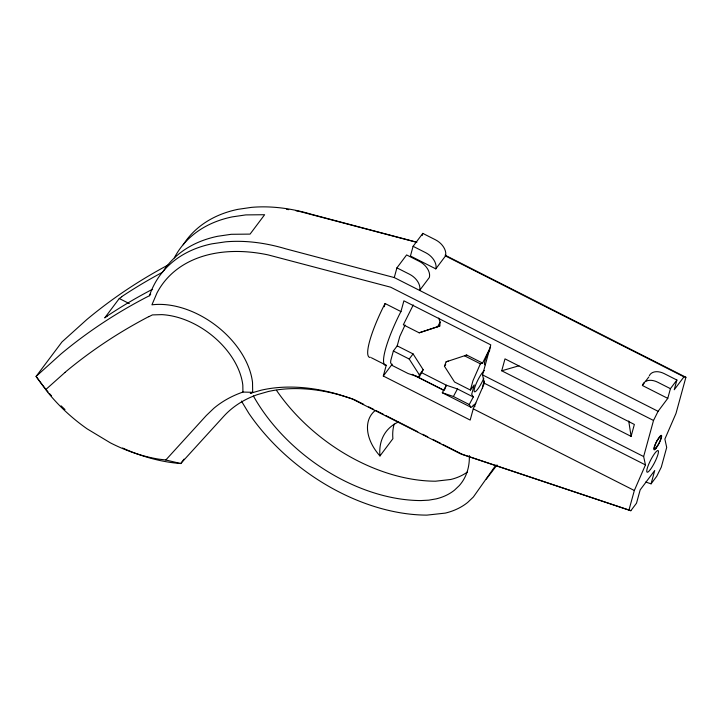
<?xml version="1.0" encoding="UTF-8"?>
<svg xmlns="http://www.w3.org/2000/svg" width="722" height="722" viewBox="0 0 722 722"><rect width="100%" height="100%" fill="white"/><g stroke="black" fill="none" stroke-linecap="round" stroke-linejoin="round"><path stroke-width="1.08" d="M397.208 345.874L393.364 350.991L390.801 360.368L390.602 362.778L392.208 365.467L408.056 373.509L419.139 377.245L419.338 374.835L423.182 369.709L413.065 353.906L397.208 345.874L399.771 336.497L405.078 324.99M413.264 304.946L403.336 324.783L419.184 332.815L439.806 326.019L440.113 322.111L438.714 318.059M384.212 306.751L385.097 303.529L400.954 311.57L399.663 314.007A54.312 10.325 -63.1 0 0 385.575 365.467L386.243 365.287L383.301 376.027L470.184 420.069L473.253 408.851L484.372 383.247L482.549 374.889L490.77 344.863L403.896 300.821L400.954 311.57M649.331 375.675A14.485 9.675 36.9 0 1 664.213 373.617L676.902 380.043L670.431 388.662L667.769 398.363L658.085 411.305L394.266 277.564L396.919 267.862L406.621 254.929L419.311 261.364A14.485 9.675 36.9 0 1 429.337 277.492L419.626 290.425A14.485 9.675 36.9 0 0 409.6 274.288L396.919 267.862M413.092 246.31L410.439 256.012L435.808 268.873L445.51 255.949A14.485 9.675 36.9 0 0 435.483 239.812L422.803 233.387L413.092 246.31L425.781 252.745A14.485 9.675 36.9 0 1 435.808 268.873M422.208 235.543L422.803 233.387M448.281 361.09L446.097 361.848L444.436 366.216L454.553 382.01L470.41 390.051L472.973 380.675L480.383 363.834L482.567 363.085L490.563 347.002M501.727 370.792L504.994 358.87L634.358 424.446L631.091 436.377L501.727 370.792L518.947 365.792M645.73 482.043L651.073 483.83L654.728 470.491L640.17 489.877L636.497 503.216L630.838 510.716L628.961 510.048L634.34 490.509L645.459 464.914L643.645 456.548L653.518 420.466L658.085 411.305M676.902 380.043L674.24 389.745L683.969 376.83L685.9 377.272L675.991 413.453L664.872 439.057L666.695 447.423L661.298 467.134L656.731 476.294L651.073 483.83M444.815 389.257L446.349 385.214L421.603 372.669M483.794 378.265L482.513 381.081A12.13 2.31 -63.1 0 1 474.137 390.376A12.13 2.31 -63.1 0 1 483.28 371.55L484.417 370.485M385.097 303.529L383.806 305.966A54.312 10.325 -63.1 0 0 369.718 357.426L370.395 357.255M437.622 326.768L440.113 322.111M419.139 377.245L423.182 369.709M470.852 407.217L442.315 392.75L446.349 385.214L457.441 388.95L473.289 396.992L469.255 404.528L470.852 407.217L472.197 406.748L475.879 403.165M442.315 392.75L453.398 396.486L457.441 388.95M495.815 465.185L473.37 496.998L467.694 502.413A103.571 69.195 36.9 0 1 445.321 513.098L426.919 515.12A169.905 113.516 36.9 0 1 248.873 413.39L241.428 401.071M497.034 464.968L486.312 479.155M121.72 296.814L119.274 298.511L104.717 317.897L107.163 316.209M353.663 399.401A162.215 108.372 36.9 0 0 268.106 391.559L257.601 394.564A162.215 108.372 36.9 0 0 223.775 416.287L180.744 463.542L165.816 459.986L158.641 459.129A133.019 88.869 36.9 0 1 110.313 442.821L87.163 428.877A133.074 88.905 36.9 0 1 47.796 392.353L36.1 376.406L60.892 354.051A968.816 647.264 36.9 0 1 146.015 297.455L149.445 295.731L150.708 294.053M184.065 459.12L180.744 463.542A147.577 98.598 36.9 0 1 122.578 448.001M383.301 376.027L392.199 364.177M419.338 374.835L409.212 359.033L413.065 353.906M444.436 366.216L445.718 364.502M374.835 410.854A44.43 29.683 36.9 0 0 379.962 455.943L392.903 438.705A66.298 44.295 36.9 0 1 394.212 424.022M470.41 390.051L474.255 384.925L471.692 394.302L473.289 396.992M667.769 398.363L642.409 385.503L644.349 382.922M645.639 381.198L648.879 376.893M165.816 459.986L206.257 415.574L213.82 408.309A176.637 118.011 36.9 0 1 242.935 392.064L252.691 392.317L252.519 382.389A76.342 51.009 36.9 0 0 151.927 304.819L156.963 293.006A156.665 104.663 36.9 0 1 267.961 254.857L390.62 287.185L653.518 420.466M45.739 389.609L64.971 372.462M151.674 289.91L152.622 289.432M148.813 316.705L152.396 314.909L161.918 314.63A69.077 46.145 36.9 0 1 242.818 385.115L242.935 392.073M252.691 392.317L250.281 393.31L261.256 390.178A169.462 113.219 36.9 0 1 338.031 394.293L352.083 398.878L460.239 453.705L628.961 510.048M419.184 332.815L439.806 326.019M482.567 363.085L466.71 355.043L464.526 355.802L480.383 363.834M446.097 361.848L466.71 355.043M416.892 242.231L311.742 214.38A163.912 109.509 36.9 0 0 251.482 207.367L237.881 209.353A163.912 109.509 36.9 0 0 183.207 244.767M416.468 242.258L300.298 211.645A156.809 104.762 36.9 0 0 296.065 210.815M394.266 277.564L285.858 248.855A163.912 109.509 36.9 0 0 225.598 241.834L211.997 243.819A163.912 109.509 36.9 0 0 149.445 295.731M630.838 510.716L462.793 454.58L442.767 444.427M416.179 376.207L443.813 390.205M445.05 255.173L685.9 377.272M445.51 255.949L683.969 376.83M670.431 388.662L657.742 382.236A14.485 9.675 36.9 0 0 642.409 385.503M482.549 374.889L643.645 456.548M484.372 383.247L645.459 464.914M393.364 350.991L409.212 359.033M412.172 374.303L444.129 390.503M473.091 405.177L475.085 406.197M453.398 396.486L469.255 404.528M473.253 408.851L634.34 490.509M371.379 357.751L386.243 365.287M354.673 399.771L363.68 404.338M368.689 406.874L373.689 409.41M375.693 410.421L383.707 414.482M385.701 415.502L417.74 431.738M422.749 434.274L427.749 436.81M432.758 439.355L440.763 443.416M119.274 298.511L129.31 303.601M628.727 420.98L631.091 436.377M64.926 372.426A954.331 637.688 37 0 1 148.741 316.624M174.336 257.862A163.912 109.509 36.9 0 1 232.213 216.889L245.814 214.903L264.631 214.723L250.074 234.108L231.257 234.298L217.656 236.284A163.912 109.509 36.9 0 0 162.982 271.698M169.002 264.505A968.816 647.264 36.9 0 0 86.775 319.584L61.984 341.93L36.1 376.406A147.577 98.598 36.9 0 0 48.076 391.938M121.621 296.706A968.816 647.327 36.9 0 1 162.251 272.411M276.463 390.286A151.837 101.441 36.9 0 0 435.537 481.204L450.699 479.489A85.44 57.083 36.9 0 0 467.423 472.007M286.634 209.371A156.809 104.762 36.9 0 1 288.719 209.642M253.368 395.936A151.8 101.414 36.9 0 0 420.971 500.572L428.787 500.156L436.142 498.884A85.44 57.083 36.9 0 0 454.598 490.067L459.282 485.599A85.44 57.083 36.9 0 0 469.327 455.492M64.971 409.518A147.577 98.598 36.9 0 1 61.099 405.836M51.542 395.891A147.577 98.598 36.9 0 1 49.448 393.526M107.064 316.101A968.816 647.327 36.9 0 1 151.548 289.757M485.139 364.772A12.13 2.31 -63.1 0 1 489.904 349.773M482.54 388.427A12.13 2.31 -63.1 0 1 484.372 381.225M379.962 455.943A66.298 44.295 36.9 0 1 398.625 421.91M657.309 440.429L656.37 442.18A7.238 1.381 -63.1 0 0 654.953 448.922L658.193 444.608A7.238 1.381 -63.1 0 0 660.495 436.205L657.309 440.429M656.244 448.046A8.15 1.552 -63.1 0 0 661.641 435.655A8.15 1.552 -63.1 0 0 655.341 444.057A8.15 1.552 -63.1 0 0 656.244 448.046M650.369 469.517A12.13 2.31 -63.1 0 0 658.401 451.07A12.13 2.31 -63.1 0 0 649.015 463.569A12.13 2.31 -63.1 0 0 650.369 469.517"/></g></svg>
